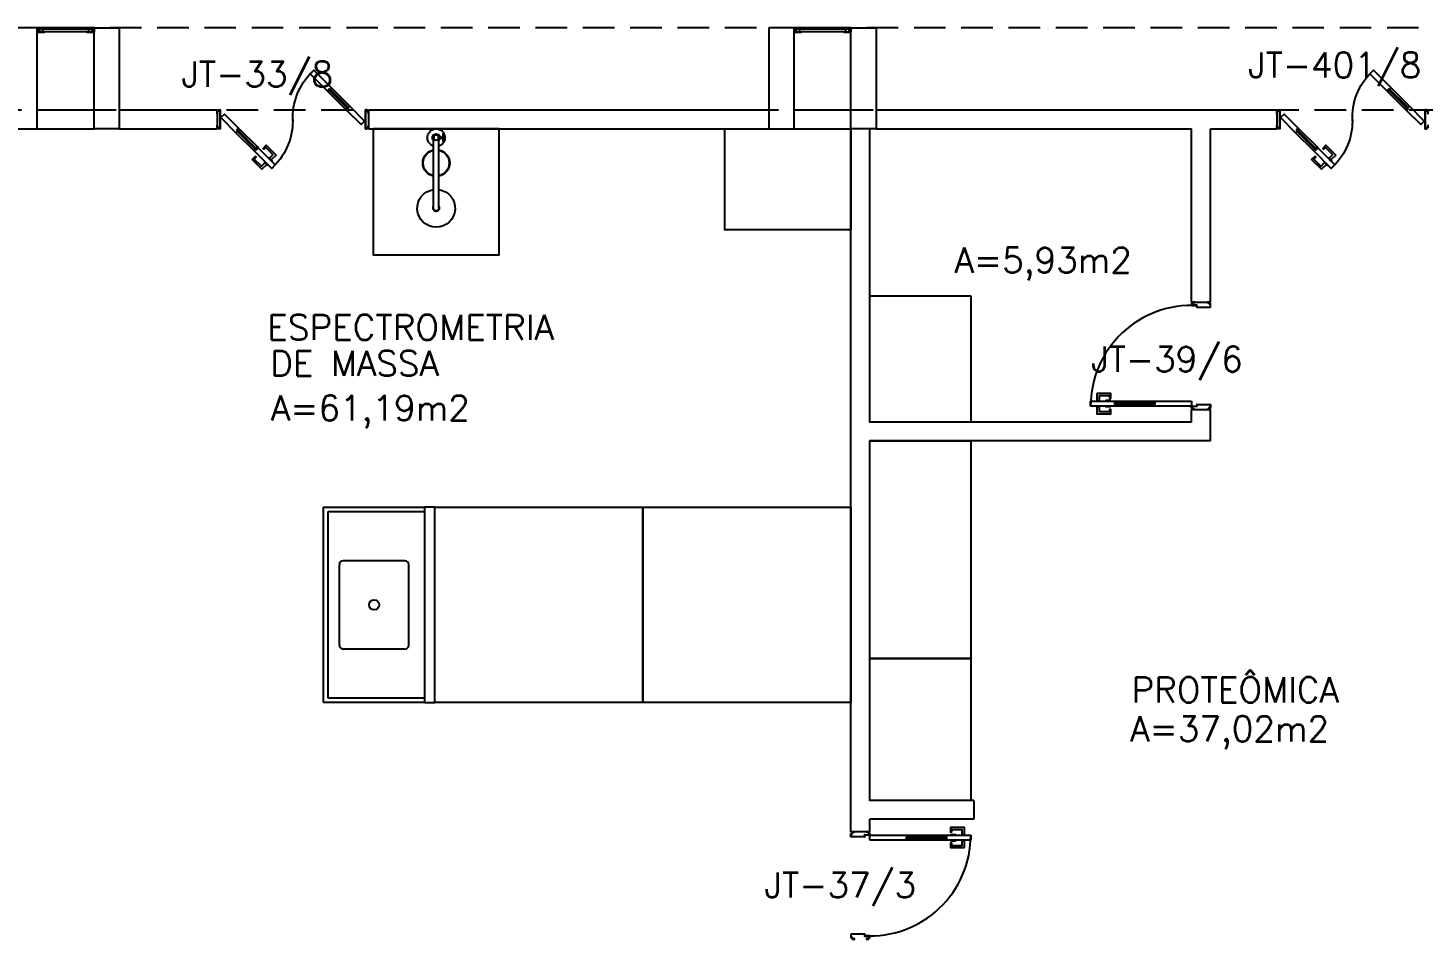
# Model space of a CAD drawing. Header units: millimetres. Extents: x 2128 to 2646, y 1972 to 2207.
# Drawn here: x 2340.74 to 2351.8, y 2129.41 to 2136.64 of the extents above; entities that cross this region are included whole.
import ezdxf

# ---------------------------------------------------------------- set-up
doc = ezdxf.new("R2010")
doc.units = ezdxf.units.MM
doc.linetypes.add('HIDDEN', pattern=[0.375, 0.25, -0.125])
for name, color, linetype in [('A-WC', 2, 'Continuous'), ('AR-ALV', 2, 'Continuous'), ('AR-BANCADAS', 1, 'Continuous'), ('AR-CHUVEIRO', 1, 'Continuous'), ('AR-ESQ', 1, 'Continuous'), ('AR-ESTC', 3, 'Continuous'), ('AR-LAY-OUT-EQUIPAMENTOS', 1, 'Continuous'), ('AR-PORTA', 1, 'Continuous'), ('AR-PROJ', 1, 'HIDDEN'), ('BC- VISTA', 1, 'Continuous'), ('BC-CORTE', 14, 'Continuous'), ('BC-CUBA', 1, 'Continuous'), ('DT-ESQ-BAGUETE-C', 1, 'Continuous'), ('DT-ESQ-PERFIL CADEIRA-C', 2, 'Continuous'), ('DT-ESQ-PERFIL CADEIRA-V', 2, 'Continuous'), ('DT-ESQ-VENEZIANA-C', 1, 'Continuous'), ('DT-ESQ-VENEZIANA-V', 1, 'Continuous'), ('ENDEREÇO', 2, 'Continuous'), ('maçaneta', 1, 'Continuous'), ('mov', 1, 'Continuous'), ('PM-PERFIL U-C', 2, 'Continuous'), ('PM-VIDRO', 2, 'Continuous'), ('pm1', 2, 'Continuous'), ('pm2', 2, 'Continuous'), ('TEXTO', 2, 'Continuous'), ('Área', 2, 'Continuous')]:
    doc.layers.add(name, color=color, linetype=linetype)
doc.styles.add('UNB-100', font='simplex.shx', dxfattribs={"height": 0.2})
doc.styles.add('UNB1-100', font='simplex.shx', dxfattribs={"height": 0.2})

# ---------------------------------------------------------------- blocks, each defined once
blk = doc.blocks.new('BOX')
at = {"color": 1}
for p, q in [((-0.057, -0.14), (-0.057, -0.2)), ((-0.053, -0.14), (-0.053, -0.2)), ((-0.03, -0.165), (-0.053, -0.165)), ((-0.03, -0.175), (-0.053, -0.175)), ((-0.02, -0.73), (-0.02, -0.192)), ((0.02, -0.73), (0.02, -0.192))]:
    blk.add_line(p, q, dxfattribs=at)
blk.add_circle((0, -0.17), 0.02, dxfattribs=at)
for centre, radius, start, end in [((0, -0.17), 0.0699, 286.6348, 253.3652), ((-0.055, -0.14), 0.002, 0, 180), ((-0.055, -0.2), 0.002, 180, 0), ((0, -0.17), 0.03, 311.8103, 228.1897), ((0, -0.371), 0.107, 100.7532, 259.2468), ((0, -0.371), 0.103, 100.7532, 259.2468), ((0, -0.371), 0.103, 280.7532, 79.2468), ((0, -0.371), 0.107, 280.7532, 79.2468), ((0, -0.73), 0.15, 97.6623, 82.3377), ((0, -0.73), 0.025, 143.1301, 36.8699), ((0, -0.73), 0.02, 180, 0)]:
    blk.add_arc(centre, radius, start, end, dxfattribs=at)
blk = doc.blocks.new('chuvemerg-p')
at = {"layer": 'A-WC', "xscale": 4.000000000000012, "yscale": 4.000000000000012, "zscale": 4.000000000000012, "rotation": 315.0000000000003}
blk.add_blockref('BOX', (0, 0), dxfattribs=at)
blk = doc.blocks.new('chuveiro-emerg')
at = {"layer": 'AR-LAY-OUT-EQUIPAMENTOS'}
blk.add_lwpolyline([(0, 0.5), (1, 0.5), (1, -0.5), (0, -0.5)], close=True, dxfattribs=at)
at = {"layer": 'AR-LAY-OUT-EQUIPAMENTOS', "xscale": 0.250000000000002, "yscale": 0.250000000000002, "zscale": 0.250000000000002, "rotation": 135}
blk.add_blockref('chuvemerg-p', (-0.1, 0), dxfattribs=at)
blk = doc.blocks.new('EF01-P')
at = {"layer": 'DT-ESQ-BAGUETE-C', "ltscale": 0.1}
for points in [[(0.002, 0.035), (0.015, 0.035), (0.015, 0.033), (0.002, 0.033), (0.002, 0.005), (0.015, 0.005), (0.015, 0.004), (0.002, 0.004, -0.414214), (0, 0.005), (0, 0.033, -0.414214)], [(0.448, 0.035), (0.435, 0.035), (0.435, 0.033), (0.448, 0.033), (0.448, 0.005), (0.435, 0.005), (0.435, 0.004), (0.448, 0.004, 0.414214), (0.45, 0.005), (0.45, 0.033, 0.414214)]]:
    blk.add_lwpolyline(points, format="xyb", close=True, dxfattribs=at)
at = {"layer": 'DT-ESQ-PERFIL CADEIRA-C', "ltscale": 0.1}
for points in [[(0.01, 0.002), (0.01, 0.003), (0.002, 0.003, 1), (0.002, 0), (0.015, 0, 0.414214), (0.016, 0.002), (0.016, 0.033), (0.043, 0.033)], [(0.043, 0.006), (0.018, 0.006), (0.018, 0.016), (0.016, 0.016), (0.016, 0.006, 0.414214), (0.018, 0.005), (0.043, 0.005), (0.056, 0.005, 1), (0.056, 0.008), (0.043, 0.008), (0.043, 0.02), (0.043, 0.032), (0.056, 0.032, 1), (0.056, 0.035), (0.043, 0.035), (0.016, 0.035, 0.414214), (0.015, 0.033), (0.015, 0.002), (0.002, 0.002)], [(0.041, 0.02), (0.041, 0.032, -0.414214), (0.043, 0.033), (0.056, 0.033)], [(0.041, 0.02), (0.041, 0.008, 0.414214), (0.043, 0.006), (0.056, 0.006)], [(0.407, 0.006), (0.432, 0.006), (0.432, 0.016), (0.433, 0.016), (0.433, 0.006, -0.414214), (0.432, 0.005), (0.407, 0.005), (0.394, 0.005, -1), (0.394, 0.008), (0.407, 0.008), (0.407, 0.02), (0.407, 0.032), (0.394, 0.032, -1), (0.394, 0.035), (0.407, 0.035), (0.433, 0.035, -0.414214), (0.435, 0.033), (0.435, 0.002), (0.448, 0.002)], [(0.408, 0.02), (0.408, 0.032, 0.414214), (0.407, 0.033), (0.394, 0.033)], [(0.408, 0.02), (0.408, 0.008, -0.414214), (0.407, 0.006), (0.394, 0.006)], [(0.44, 0.002), (0.44, 0.003), (0.448, 0.003, -1), (0.448, 0), (0.435, 0, -0.414214), (0.433, 0.002), (0.433, 0.033), (0.407, 0.033)]]:
    blk.add_lwpolyline(points, format="xyb", dxfattribs=at)
at = {"layer": 'DT-ESQ-PERFIL CADEIRA-V', "ltscale": 0.1}
blk.add_line((0.015, 0), (0.435, 0), dxfattribs=at)
at = {"layer": 'DT-ESQ-VENEZIANA-C', "ltscale": 0.1}
for p, q in [((0.043, 0.011), (0.407, 0.011)), ((0.043, 0.009), (0.407, 0.009))]:
    blk.add_line(p, q, dxfattribs=at)
at = {"layer": 'DT-ESQ-VENEZIANA-V', "ltscale": 0.1}
blk.add_line((0.043, 0.031), (0.407, 0.031), dxfattribs=at)
blk = doc.blocks.new('PM7B')
at = {"layer": 'maçaneta'}
for points in [[(0.732, -0.208), (0.771, -0.247), (0.785, -0.233), (0.758, -0.206, -0.414214), (0.758, -0.204), (0.813, -0.148), (0.827, -0.162), (0.834, -0.155), (0.81, -0.13)], [(0.806, -0.282), (0.845, -0.321), (0.923, -0.243), (0.898, -0.219), (0.891, -0.226), (0.905, -0.24), (0.849, -0.295, -0.414214), (0.847, -0.295), (0.82, -0.268)], [(0.845, -0.321), (0.806, -0.282), (0.82, -0.268), (0.847, -0.295, 0.414214), (0.849, -0.295), (0.905, -0.24), (0.891, -0.226), (0.898, -0.219), (0.923, -0.243)]]:
    blk.add_lwpolyline(points, format="xyb", close=True, dxfattribs=at)
for points in [[(0.792, -0.226), (0.764, -0.254), (0.767, -0.258), (0.795, -0.229)], [(0.792, -0.226), (0.764, -0.254), (0.767, -0.258), (0.795, -0.229)], [(0.827, -0.261), (0.799, -0.289), (0.795, -0.286), (0.824, -0.258)], [(0.827, -0.261), (0.799, -0.289), (0.795, -0.286), (0.824, -0.258)]]:
    blk.add_lwpolyline(points, close=True, dxfattribs=at)
at = {"layer": 'mov'}
for centre, start, end in [((0.099, 0.089), 356.8029, 46.3992), ((1.101, 0.061), 176.8029, 226.3992)]:
    blk.add_arc(centre, 0.501, start, end, dxfattribs=at)
at = {"layer": 'PM-PERFIL U-C'}
for p, q in [((0, 0.12), (0, 0.139)), ((0.002, 0.12), (0, 0.12)), ((0.001, 0.14), (0.01, 0.14)), ((0.01, 0.138), (0.002, 0.138)), ((0.002, 0.138), (0.002, 0.12)), ((0.01, 0.14), (0.01, 0.149)), ((0.012, 0.15), (0.023, 0.15)), ((0.023, 0.148), (0.012, 0.148)), ((0.012, 0.148), (0.012, 0.14)), ((0.023, 0.148), (0.023, 0.002)), ((0.025, 0.149), (0.025, 0.001)), ((1.175, 0.149), (1.175, 0.001)), ((1.188, 0.15), (1.176, 0.15)), ((1.177, 0.148), (1.188, 0.148)), ((1.177, 0.148), (1.177, 0.002)), ((1.188, 0.148), (1.188, 0.14)), ((1.189, 0.138), (1.198, 0.138)), ((1.19, 0.14), (1.19, 0.149)), ((1.198, 0.14), (1.19, 0.14)), ((1.198, 0.138), (1.198, 0.12)), ((1.198, 0.12), (1.2, 0.12)), ((1.2, 0.12), (1.2, 0.139)), ((0, 0.012), (0, 0.03)), ((0, 0.03), (0.002, 0.03)), ((0.01, 0.01), (0.001, 0.01)), ((0.002, 0.03), (0.002, 0.012)), ((0.002, 0.012), (0.01, 0.012)), ((0.01, 0.001), (0.01, 0.01)), ((0.012, 0.01), (0.012, 0.002)), ((0.012, 0.002), (0.023, 0.002)), ((0.023, 0), (0.012, 0)), ((1.188, 0.002), (1.177, 0.002)), ((1.176, 0), (1.188, 0)), ((1.188, 0.01), (1.188, 0.002)), ((1.198, 0.012), (1.189, 0.012)), ((1.19, 0.01), (1.198, 0.01)), ((1.19, 0.001), (1.19, 0.01)), ((1.198, 0.03), (1.198, 0.012)), ((1.2, 0.03), (1.198, 0.03)), ((1.2, 0.012), (1.2, 0.03))]:
    blk.add_line(p, q, dxfattribs=at)
for centre, start, end in [((0.001, 0.139), 90, 180), ((0.012, 0.149), 90, 180), ((0.01, 0.14), 270, 0), ((0.023, 0.149), 0, 90), ((1.176, 0.149), 90, 180), ((1.188, 0.149), 0, 90), ((1.189, 0.14), 180, 270), ((1.198, 0.139), 0, 90), ((0.001, 0.012), 180, 270), ((0.01, 0.01), 0, 90), ((0.012, 0.001), 180, 270), ((0.023, 0.001), 269.9386, 0), ((1.176, 0.001), 180, 270.0614), ((1.189, 0.01), 90, 180), ((1.188, 0.001), 270, 0), ((1.198, 0.012), 270, 0)]:
    blk.add_arc(centre, 0.0015, start, end, dxfattribs=at)
at = {"layer": 'PM-VIDRO'}
for p, q in [((0.161, 0.171), (0.302, 0.312)), ((0.309, 0.305), (0.168, 0.164)), ((0.891, -0.155), (1.032, -0.014)), ((1.039, -0.021), (0.898, -0.162))]:
    blk.add_line(p, q, dxfattribs=at)
at = {"layer": 'pm1'}
for p, q in [((0.302, 0.312), (0.291, 0.323)), ((0.302, 0.312), (0.309, 0.319)), ((0.327, 0.302), (0.309, 0.319)), ((0.316, 0.312), (0.309, 0.305)), ((0.32, 0.294), (0.309, 0.305)), ((0.327, 0.302), (0.32, 0.294)), ((0.03, 0.061), (0.15, 0.181)), ((0.178, 0.153), (0.058, 0.033)), ((0.15, 0.181), (0.161, 0.171)), ((0.154, 0.164), (0.161, 0.171)), ((0.171, 0.146), (0.154, 0.164)), ((0.168, 0.164), (0.161, 0.157)), ((0.168, 0.164), (0.178, 0.153)), ((0.178, 0.153), (0.171, 0.146)), ((0.058, 0.033), (0.03, 0.061)), ((1.022, -0.003), (1.029, 0.004)), ((1.029, 0.004), (1.046, -0.014)), ((1.032, -0.014), (1.039, -0.007)), ((1.046, -0.014), (1.039, -0.021)), ((0.873, -0.152), (0.88, -0.144)), ((0.873, -0.152), (0.891, -0.169)), ((0.88, -0.144), (0.891, -0.155)), ((0.884, -0.162), (0.891, -0.155)), ((0.898, -0.162), (0.891, -0.169)), ((0.898, -0.162), (0.909, -0.173))]:
    blk.add_line(p, q, dxfattribs=at)
for points in [[(0.291, 0.323), (0.433, 0.464), (0.461, 0.436), (0.32, 0.294)], [(1.032, -0.014), (1.022, -0.003), (1.142, 0.117), (1.17, 0.089), (1.05, -0.031), (1.039, -0.021)], [(0.909, -0.173), (0.767, -0.314), (0.739, -0.286), (0.873, -0.152)]]:
    blk.add_lwpolyline(points, dxfattribs=at)
at = {"layer": 'pm2', "color": 1}
for p, q in [((0.15, 0.181), (0.291, 0.323)), ((0.32, 0.294), (0.178, 0.153)), ((0.88, -0.144), (1.022, -0.003)), ((1.05, -0.031), (0.909, -0.173))]:
    blk.add_line(p, q, dxfattribs=at)
blk = doc.blocks.new('PM3V')
at = {"layer": 'maçaneta'}
for points in [[(0.02, 0.9), (-0.035, 0.9), (-0.035, 0.79), (0, 0.79), (0, 0.8), (-0.02, 0.8), (-0.02, 0.879, -0.414214), (-0.018, 0.88), (0.02, 0.88)], [(0.125, 0.9), (0.07, 0.9), (0.07, 0.88), (0.109, 0.88, -0.414214), (0.11, 0.879), (0.11, 0.8), (0.09, 0.8), (0.09, 0.79), (0.125, 0.79)]]:
    blk.add_lwpolyline(points, format="xyb", close=True, dxfattribs=at)
for points in [[(0.02, 0.79), (0.02, 0.83), (0.025, 0.83), (0.025, 0.79)], [(0.07, 0.79), (0.07, 0.83), (0.065, 0.83), (0.065, 0.79)]]:
    blk.add_lwpolyline(points, close=True, dxfattribs=at)
at = {"layer": 'mov'}
blk.add_arc((0.025, 0.15), 0.8, 356.8472, 90, dxfattribs=at)
at = {"layer": 'PM-PERFIL U-C'}
for p, q in [((0, 0.12), (0, 0.139)), ((0.002, 0.12), (0, 0.12)), ((0.002, 0.14), (0.01, 0.14)), ((0.002, 0.138), (0.002, 0.12)), ((0.011, 0.138), (0.002, 0.138)), ((0.01, 0.14), (0.01, 0.149)), ((0.012, 0.15), (0.024, 0.15)), ((0.012, 0.148), (0.012, 0.14)), ((0.023, 0.148), (0.012, 0.148)), ((0.023, 0.109), (0.023, 0.148)), ((0.025, 0.149), (0.025, 0.109)), ((0.825, 0.149), (0.825, 0.109)), ((0.839, 0.15), (0.827, 0.15)), ((0.827, 0.148), (0.838, 0.148)), ((0.827, 0.109), (0.827, 0.148)), ((0.838, 0.148), (0.838, 0.14)), ((0.84, 0.14), (0.84, 0.149)), ((0.849, 0.14), (0.84, 0.14)), ((0.84, 0.138), (0.848, 0.138)), ((0.848, 0.138), (0.848, 0.12)), ((0.848, 0.12), (0.85, 0.12)), ((0.85, 0.12), (0.85, 0.139)), ((0, 0.03), (0.002, 0.03)), ((0, 0.012), (0, 0.03)), ((0.002, 0.03), (0.002, 0.012)), ((0.002, 0.012), (0.011, 0.012)), ((0.01, 0.01), (0.002, 0.01)), ((0.01, 0.002), (0.01, 0.01)), ((0.012, 0.011), (0.012, 0.002)), ((0.012, 0.002), (0.038, 0.002)), ((0.038, 0), (0.012, 0)), ((0.038, 0.109), (0.025, 0.109)), ((0.038, 0.107), (0.025, 0.107)), ((0.038, 0.107), (0.038, 0.002)), ((0.04, 0.108), (0.04, 0.002)), ((0.81, 0.108), (0.81, 0.002)), ((0.812, 0.109), (0.825, 0.109)), ((0.812, 0.107), (0.826, 0.107)), ((0.812, 0.107), (0.812, 0.002)), ((0.838, 0.002), (0.812, 0.002)), ((0.812, 0), (0.839, 0)), ((0.838, 0.011), (0.838, 0.002)), ((0.848, 0.012), (0.84, 0.012)), ((0.84, 0.002), (0.84, 0.01)), ((0.84, 0.01), (0.849, 0.01)), ((0.85, 0.03), (0.848, 0.03)), ((0.848, 0.03), (0.848, 0.012)), ((0.85, 0.012), (0.85, 0.03))]:
    blk.add_line(p, q, dxfattribs=at)
for centre, start, end in [((0.002, 0.139), 90, 180), ((0.012, 0.149), 90, 180), ((0.011, 0.14), 270, 0), ((0.024, 0.149), 360, 90), ((0.827, 0.149), 90, 180), ((0.84, 0.14), 180, 270), ((0.839, 0.149), 0, 90), ((0.849, 0.139), 0, 90), ((0.002, 0.012), 180, 270), ((0.012, 0.002), 180, 270), ((0.011, 0.011), 0, 90), ((0.025, 0.109), 180, 270), ((0.038, 0.002), 269.9386, 0), ((0.038, 0.108), 0, 90), ((0.812, 0.108), 90, 180), ((0.812, 0.002), 180, 270.0614), ((0.826, 0.109), 270, 0), ((0.84, 0.011), 90, 180), ((0.839, 0.002), 270, 0), ((0.849, 0.012), 270, 0)]:
    blk.add_arc(centre, 0.0015, start, end, dxfattribs=at)
at = {"layer": 'PM-VIDRO', "color": 1}
for p, q in [((0.04, 0.45), (0.04, 0.75)), ((0.05, 0.75), (0.05, 0.45))]:
    blk.add_line(p, q, dxfattribs=at)
at = {"layer": 'pm1'}
for p, q in [((0.025, 0.95), (0.065, 0.95)), ((0.025, 0.75), (0.025, 0.95)), ((0.065, 0.95), (0.065, 0.76)), ((0.04, 0.75), (0.025, 0.75)), ((0.065, 0.76), (0.04, 0.76)), ((0.04, 0.75), (0.04, 0.76)), ((0.05, 0.76), (0.05, 0.75)), ((0.065, 0.75), (0.05, 0.75)), ((0.065, 0.76), (0.065, 0.75)), ((0.025, 0.15), (0.025, 0.45)), ((0.04, 0.45), (0.025, 0.45)), ((0.04, 0.44), (0.04, 0.45)), ((0.065, 0.45), (0.05, 0.45)), ((0.05, 0.45), (0.05, 0.44)), ((0.065, 0.45), (0.065, 0.44)), ((0.065, 0.44), (0.04, 0.44)), ((0.065, 0.44), (0.065, 0.15)), ((0.065, 0.15), (0.025, 0.15))]:
    blk.add_line(p, q, dxfattribs=at)
at = {"layer": 'pm2'}
for p, q in [((0.025, 0.45), (0.025, 0.75)), ((0.065, 0.75), (0.065, 0.45)), ((0.025, 0.15), (0.025, 0.109)), ((0.025, 0.109), (0.035, 0.109)), ((0.825, 0.109), (0.815, 0.109)), ((0.815, 0), (0.84, 0)), ((0.84, 0.01), (0.85, 0.01)), ((0.84, 0), (0.84, 0.01))]:
    blk.add_line(p, q, dxfattribs=at)
blk = doc.blocks.new('BCP07')
at = {"layer": 'BC- VISTA'}
blk.add_lwpolyline([(0.8, 0), (0.8, -1), (0, -1), (0, 0)], close=True, dxfattribs=at)
blk = doc.blocks.new('BCP15')
at = {"layer": 'BC- VISTA'}
blk.add_lwpolyline([(0.8, 0), (0.8, -1.725), (0, -1.725), (0, 0)], close=True, dxfattribs=at)
blk = doc.blocks.new('BCP09')
at = {"layer": 'BC- VISTA'}
blk.add_lwpolyline([(0.8, 0), (0.8, -1.125), (0, -1.125), (0, 0)], close=True, dxfattribs=at)
blk = doc.blocks.new('BCP24')
at = {"layer": 'BC- VISTA'}
blk.add_lwpolyline([(1.55, 0), (1.55, -1.65), (0, -1.65), (0, 0)], close=True, dxfattribs=at)
blk = doc.blocks.new('BCP22')
at = {"layer": 'BC- VISTA'}
for p, q in [((0.035, 0.845), (1.515, 0.845)), ((0.035, 0.08), (0.035, 0.845)), ((1.515, 0.845), (1.515, 0.08))]:
    blk.add_line(p, q, dxfattribs=at)
blk.add_lwpolyline([(0, 0.88), (1.55, 0.88), (1.55, 0.08), (0, 0.08)], close=True, dxfattribs=at)
at = {"layer": 'BC-CORTE'}
blk.add_lwpolyline([(1.55, 0), (1.55, 0.08), (0, 0.08), (0, 0)], close=True, dxfattribs=at)
at = {"layer": 'BC-CUBA'}
for p, q in [((0.425, 0.2355), (0.425, 0.7255)), ((0.455, 0.7555), (1.095, 0.7555)), ((1.125, 0.2355), (1.125, 0.7255)), ((0.455, 0.2055), (1.095, 0.2055))]:
    blk.add_line(p, q, dxfattribs=at)
blk.add_circle((0.775, 0.4805), 0.04, dxfattribs=at)
for centre, start, end in [((0.455, 0.7255), 90, 180), ((1.095, 0.7255), 0, 90), ((0.455, 0.2355), 180, 270), ((1.095, 0.2355), 270, 360)]:
    blk.add_arc(centre, 0.03, start, end, dxfattribs=at)

msp = doc.modelspace()

# ---------------------------------------------------------------- linework, layer by layer
at = {"layer": 'AR-ALV'}
for p, q in [((2340.811, 2135.99), (2341.261, 2135.99)), ((2341.461, 2135.99), (2342.236, 2135.99)), ((2342.236, 2135.99), (2342.236, 2135.84)), ((2343.436, 2135.99), (2346.611, 2135.99)), ((2343.436, 2135.99), (2343.436, 2135.84)), ((2346.811, 2135.99), (2347.261, 2135.99)), ((2347.461, 2135.99), (2350.636, 2135.99)), ((2347.461, 2135.99), (2347.461, 2135.84)), ((2350.636, 2135.99), (2350.636, 2135.84)), ((2340.811, 2135.84), (2341.261, 2135.84)), ((2341.461, 2135.84), (2342.236, 2135.84)), ((2343.436, 2135.84), (2346.611, 2135.84)), ((2346.811, 2135.84), (2347.261, 2135.84)), ((2347.261, 2130.265), (2347.261, 2135.84)), ((2347.411, 2133.515), (2347.411, 2135.84)), ((2347.461, 2135.84), (2349.961, 2135.84)), ((2349.961, 2134.465), (2349.961, 2135.84)), ((2350.111, 2134.465), (2350.111, 2135.84)), ((2350.111, 2135.84), (2350.636, 2135.84)), ((2349.961, 2134.465), (2350.111, 2134.465)), ((2349.961, 2133.615), (2350.111, 2133.615)), ((2349.961, 2133.515), (2349.961, 2133.615)), ((2350.111, 2133.365), (2350.111, 2133.615)), ((2349.961, 2133.515), (2347.411, 2133.515)), ((2350.111, 2133.365), (2347.411, 2133.365)), ((2347.411, 2130.515), (2347.411, 2133.365)), ((2348.236, 2130.515), (2347.411, 2130.515)), ((2348.236, 2130.515), (2348.236, 2130.365)), ((2348.236, 2130.365), (2347.411, 2130.365)), ((2347.411, 2130.265), (2347.411, 2130.365)), ((2347.411, 2130.265), (2347.261, 2130.265))]:
    msp.add_line(p, q, dxfattribs=at)
at = {"layer": 'AR-ESTC'}
for p, q in [((2340.811, 2136.64), (2340.611, 2136.64)), ((2340.811, 2135.84), (2340.811, 2136.64)), ((2341.261, 2136.64), (2341.461, 2136.64)), ((2341.261, 2135.84), (2341.261, 2136.64)), ((2341.461, 2136.64), (2341.461, 2135.84)), ((2346.811, 2136.64), (2346.611, 2136.64)), ((2346.611, 2136.64), (2346.611, 2135.84)), ((2346.811, 2135.84), (2346.811, 2136.64)), ((2347.261, 2136.64), (2347.461, 2136.64)), ((2347.261, 2135.84), (2347.261, 2136.64)), ((2347.461, 2136.64), (2347.461, 2135.84)), ((2340.611, 2135.84), (2340.811, 2135.84)), ((2341.461, 2135.84), (2341.261, 2135.84)), ((2346.611, 2135.84), (2346.811, 2135.84)), ((2347.461, 2135.84), (2347.261, 2135.84))]:
    msp.add_line(p, q, dxfattribs=at)
at = {"layer": 'AR-PROJ'}
for p, q in [((2359.261, 2136.64), (2304.811, 2136.64)), ((2304.811, 2135.99), (2359.261, 2135.99))]:
    msp.add_line(p, q, dxfattribs=at)

# ---------------------------------------------------------------- block references
at = {"layer": 'AR-BANCADAS', "rotation": 90}
for name, p in [('BCP07', (2346.261, 2135.04)), ('BCP22', (2343.961, 2131.29)), ('BCP24', (2343.961, 2131.29)), ('BCP24', (2345.611, 2131.29))]:
    msp.add_blockref(name, p, dxfattribs=at)
at = {"layer": 'AR-BANCADAS'}
for name, p in [('BCP07', (2347.411, 2134.515)), ('BCP15', (2347.411, 2133.365)), ('BCP09', (2347.411, 2131.64))]:
    msp.add_blockref(name, p, dxfattribs=at)
at = {"layer": 'AR-CHUVEIRO', "xscale": -1, "rotation": 90}
msp.add_blockref('chuveiro-emerg', (2343.973, 2135.84), dxfattribs=at)
at = {"layer": 'AR-ESQ', "rotation": 180}
for p in [(2341.261, 2136.64), (2347.261, 2136.64)]:
    msp.add_blockref('EF01-P', p, dxfattribs=at)
at = {"layer": 'AR-PORTA', "xscale": -1}
for p in [(2343.436, 2135.84), (2351.836, 2135.84)]:
    msp.add_blockref('PM7B', p, dxfattribs=at)
at = {"layer": 'AR-PORTA'}
for p, rotation in [((2350.111, 2133.615), 90), ((2347.261, 2130.265), 270)]:
    msp.add_blockref('PM3V', p, dxfattribs=dict(at, rotation=rotation))

# ---------------------------------------------------------------- texts
at = {"layer": 'ENDEREÇO', "style": 'UNB1-100'}
for s, p in [('JT-401/8', (2350.411, 2136.246)), ('JT-33/8', (2341.955, 2136.173)), ('JT-39/6', (2349.167, 2133.913)), ('JT-37/3', (2346.577, 2129.744))]:
    msp.add_text(s, height=0.2, dxfattribs=at).set_placement(p)
at = {"layer": 'TEXTO', "style": 'UNB-100'}
for s, p in [('ESPECTROMETRIA', (2342.634, 2134.166)), ('DE MASSA', (2342.657, 2133.88)), ('PROTEÔMICA', (2349.484, 2131.291))]:
    msp.add_text(s, height=0.2, dxfattribs=at).set_placement(p)
at = {"layer": 'Área', "style": 'UNB-100'}
for s, p in [('A=5,93m2', (2348.082, 2134.699)), ('A=61,19m2', (2342.662, 2133.526)), ('A=37,02m2', (2349.474, 2130.983))]:
    msp.add_text(s, height=0.2, dxfattribs=at).set_placement(p)

doc.saveas('drawing.dxf')
